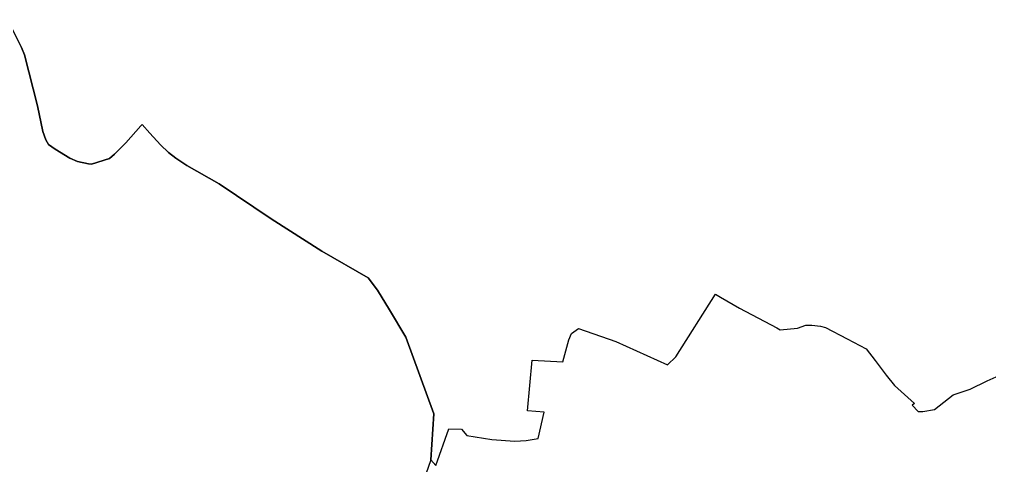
# Model space of a CAD drawing. Extents: x 1205702 to 1209329, y 6150197 to 6152796.
# Drawn here: x 1207620.3 to 1208120.1, y 6152106.8 to 6152336.6 of the extents above; entities that cross this region are included whole.
import ezdxf

# ---------------------------------------------------------------- set-up
doc = ezdxf.new("R2010")
doc.units = 0
doc.linetypes.add('CONTINU', pattern=[0])
for name, color, linetype in [('1LIEUDIT', 7, 'CONTINU'), ('1PARCELLE', 7, 'CONTINU'), ('1SECTION', 7, 'CONTINU'), ('1SUBDSECT', 7, 'CONTINU')]:
    doc.layers.add(name, color=color, linetype=linetype)

msp = doc.modelspace()

# ---------------------------------------------------------------- linework, layer by layer
at = {"layer": '1LIEUDIT'}
msp.add_lwpolyline([(1207834.87, 6152106.8), (1207832.18, 6152109.8), (1207833.83, 6152133.48), (1207819.39, 6152172.98), (1207811.04, 6152186.96), (1207804.76, 6152197.23), (1207799.99, 6152203.44), (1207776.09, 6152217.3), (1207750.06, 6152233.89), (1207723.18, 6152251.93), (1207706.64, 6152261.29), (1207700.91, 6152265.09), (1207697.12, 6152267.99), (1207693, 6152272.04), (1207687.45, 6152277.96), (1207683.47, 6152282.49), (1207682.88, 6152281.82), (1207675.14, 6152273.09), (1207669.35, 6152267.13), (1207666.67, 6152264.97), (1207657.52, 6152262.13), (1207655.84, 6152262.29), (1207650.25, 6152263.41), (1207646.34, 6152265.15), (1207638.73, 6152269.74), (1207635.36, 6152272.1), (1207633.96, 6152274.62), (1207632.44, 6152278.84), (1207629.72, 6152292.15), (1207622.92, 6152318.41), (1207621.36, 6152322.22), (1207614.12, 6152336.61)], dxfattribs=at)
at = {"layer": '1PARCELLE'}
msp.add_lwpolyline([(1207614.12, 6152336.61), (1207621.36, 6152322.22), (1207622.92, 6152318.41), (1207629.72, 6152292.15), (1207632.44, 6152278.84), (1207633.96, 6152274.62), (1207635.36, 6152272.1), (1207638.73, 6152269.74), (1207646.34, 6152265.15), (1207650.25, 6152263.41), (1207655.84, 6152262.29), (1207657.52, 6152262.13), (1207666.67, 6152264.97), (1207669.35, 6152267.13), (1207675.14, 6152273.09), (1207682.88, 6152281.82), (1207683.47, 6152282.49), (1207687.45, 6152277.96), (1207693, 6152272.04), (1207697.12, 6152267.99), (1207700.91, 6152265.09), (1207706.64, 6152261.29), (1207723.18, 6152251.93), (1207750.06, 6152233.89), (1207776.09, 6152217.3), (1207799.99, 6152203.44), (1207804.76, 6152197.23), (1207811.04, 6152186.96), (1207819.39, 6152172.98), (1207833.83, 6152133.48), (1207832.18, 6152109.8), (1207815.24, 6152061.18)], dxfattribs=at)
at = {"layer": '1SECTION'}
msp.add_lwpolyline([(1207614.12, 6152336.61), (1207621.36, 6152322.22), (1207622.92, 6152318.41), (1207629.72, 6152292.15), (1207632.44, 6152278.84), (1207633.96, 6152274.62), (1207635.36, 6152272.1), (1207638.73, 6152269.74), (1207646.34, 6152265.15), (1207650.25, 6152263.41), (1207655.84, 6152262.29), (1207657.52, 6152262.13), (1207666.67, 6152264.97), (1207669.35, 6152267.13), (1207675.14, 6152273.09), (1207682.88, 6152281.82), (1207683.47, 6152282.49), (1207687.45, 6152277.96), (1207693, 6152272.04), (1207697.12, 6152267.99), (1207700.91, 6152265.09), (1207706.64, 6152261.29), (1207723.18, 6152251.93), (1207750.06, 6152233.89), (1207776.09, 6152217.3), (1207799.99, 6152203.44), (1207804.76, 6152197.23), (1207811.04, 6152186.96), (1207819.39, 6152172.98), (1207833.83, 6152133.48), (1207832.18, 6152109.8), (1207832.18, 6152109.8), (1207834.87, 6152106.8), (1207841.55, 6152125.81), (1207848.07, 6152125.51), (1207850.79, 6152122.39), (1207863.62, 6152120.31), (1207875.53, 6152119.38), (1207881.4, 6152119.81), (1207887.46, 6152120.84), (1207890.59, 6152134.24), (1207882, 6152135.06), (1207884.4, 6152161.11), (1207900.31, 6152160.23), (1207903.33, 6152171.65), (1207904.77, 6152174.8), (1207908.25, 6152177.35), (1207927.51, 6152170.66), (1207954.11, 6152158.76), (1207958.43, 6152162.87), (1207978.94, 6152195.09), (1207981.37, 6152193.52), (1207991.23, 6152187.87), (1208010.4, 6152177.69), (1208012.14, 6152176.76), (1208021.19, 6152177.53), (1208025.37, 6152179.07), (1208028.58, 6152179.2), (1208032.88, 6152178.7), (1208035.47, 6152177.95), (1208046.71, 6152172.11), (1208056.5, 6152167.02), (1208061.05, 6152160.97), (1208066.82, 6152153.31), (1208071.15, 6152147.98), (1208081.32, 6152138.8), (1208080.1, 6152137.87), (1208083.24, 6152134.71), (1208085.75, 6152134.68), (1208091.69, 6152135.74), (1208101.24, 6152143.18), (1208110.05, 6152146.11), (1208118.88, 6152150.48), (1208135.87, 6152157.94)], dxfattribs=at)
at = {"layer": '1SUBDSECT'}
msp.add_lwpolyline([(1207614.12, 6152336.61), (1207621.36, 6152322.22), (1207622.92, 6152318.41), (1207629.72, 6152292.15), (1207632.44, 6152278.84), (1207633.96, 6152274.62), (1207635.36, 6152272.1), (1207638.73, 6152269.74), (1207646.34, 6152265.15), (1207650.25, 6152263.41), (1207655.84, 6152262.29), (1207657.52, 6152262.13), (1207666.67, 6152264.97), (1207669.35, 6152267.13), (1207675.14, 6152273.09), (1207682.88, 6152281.82), (1207683.47, 6152282.49), (1207687.45, 6152277.96), (1207693, 6152272.04), (1207697.12, 6152267.99), (1207700.91, 6152265.09), (1207706.64, 6152261.29), (1207723.18, 6152251.93), (1207750.06, 6152233.89), (1207776.09, 6152217.3), (1207799.99, 6152203.44), (1207804.76, 6152197.23), (1207811.04, 6152186.96), (1207819.39, 6152172.98), (1207833.83, 6152133.48), (1207832.18, 6152109.8), (1207834.87, 6152106.8)], dxfattribs=at)

doc.saveas('drawing.dxf')
